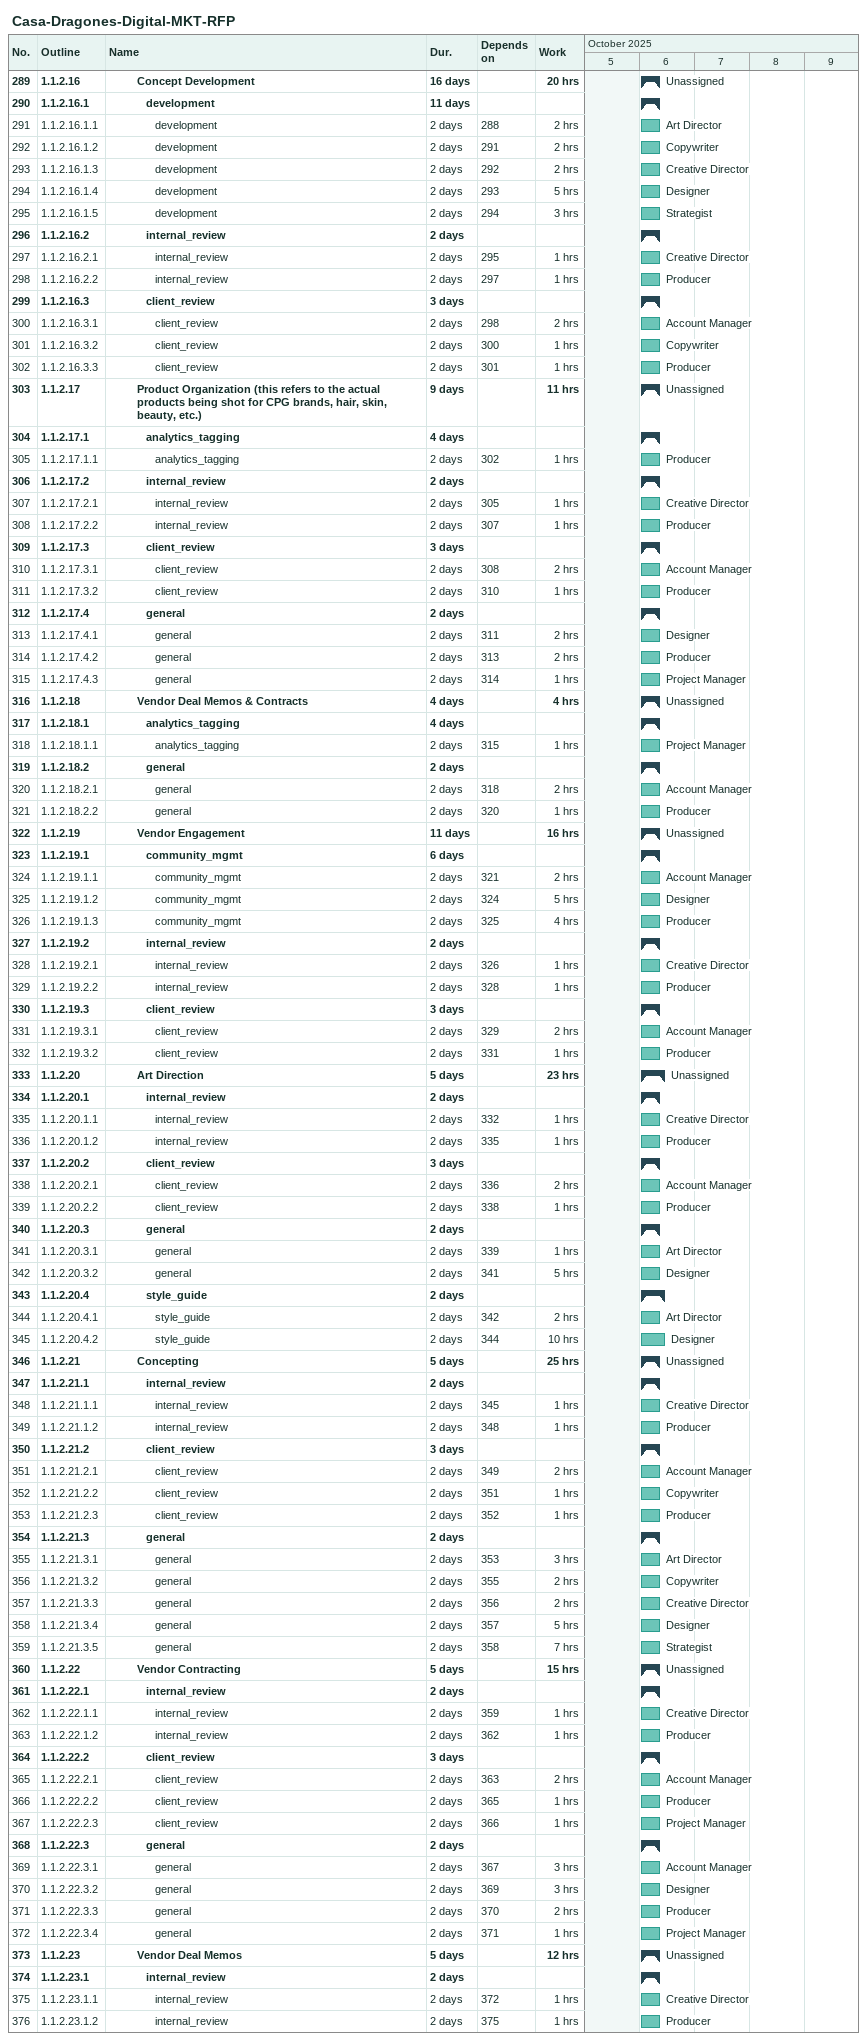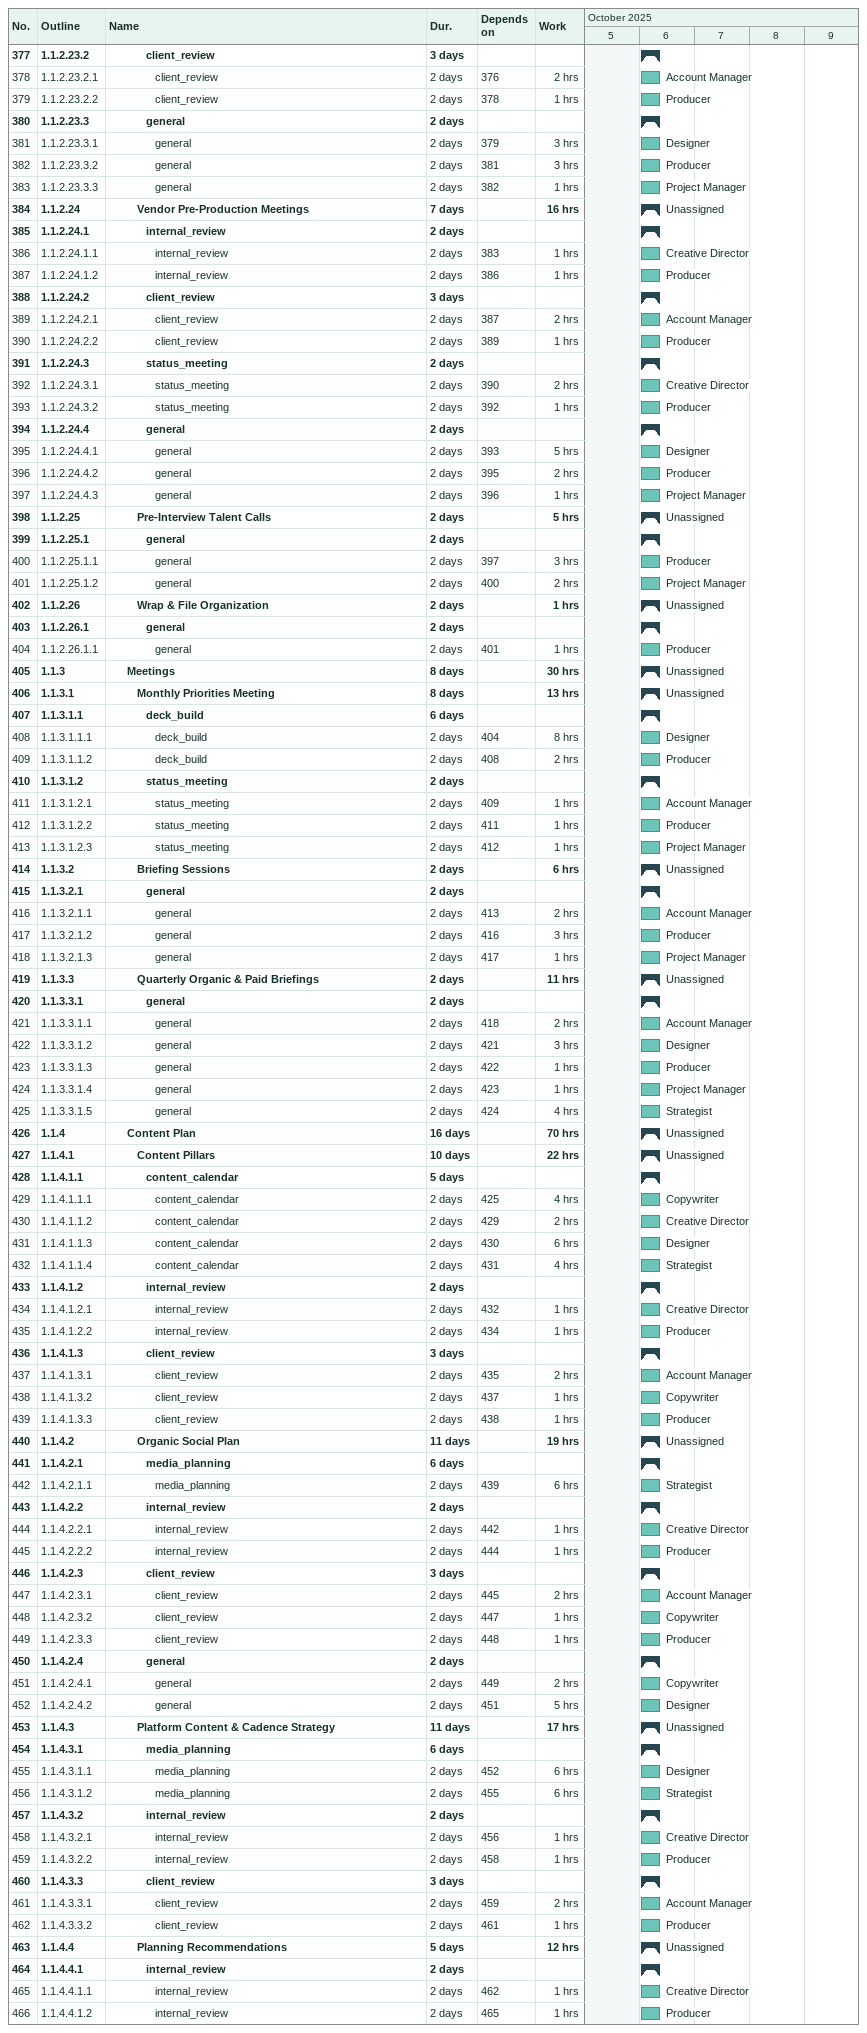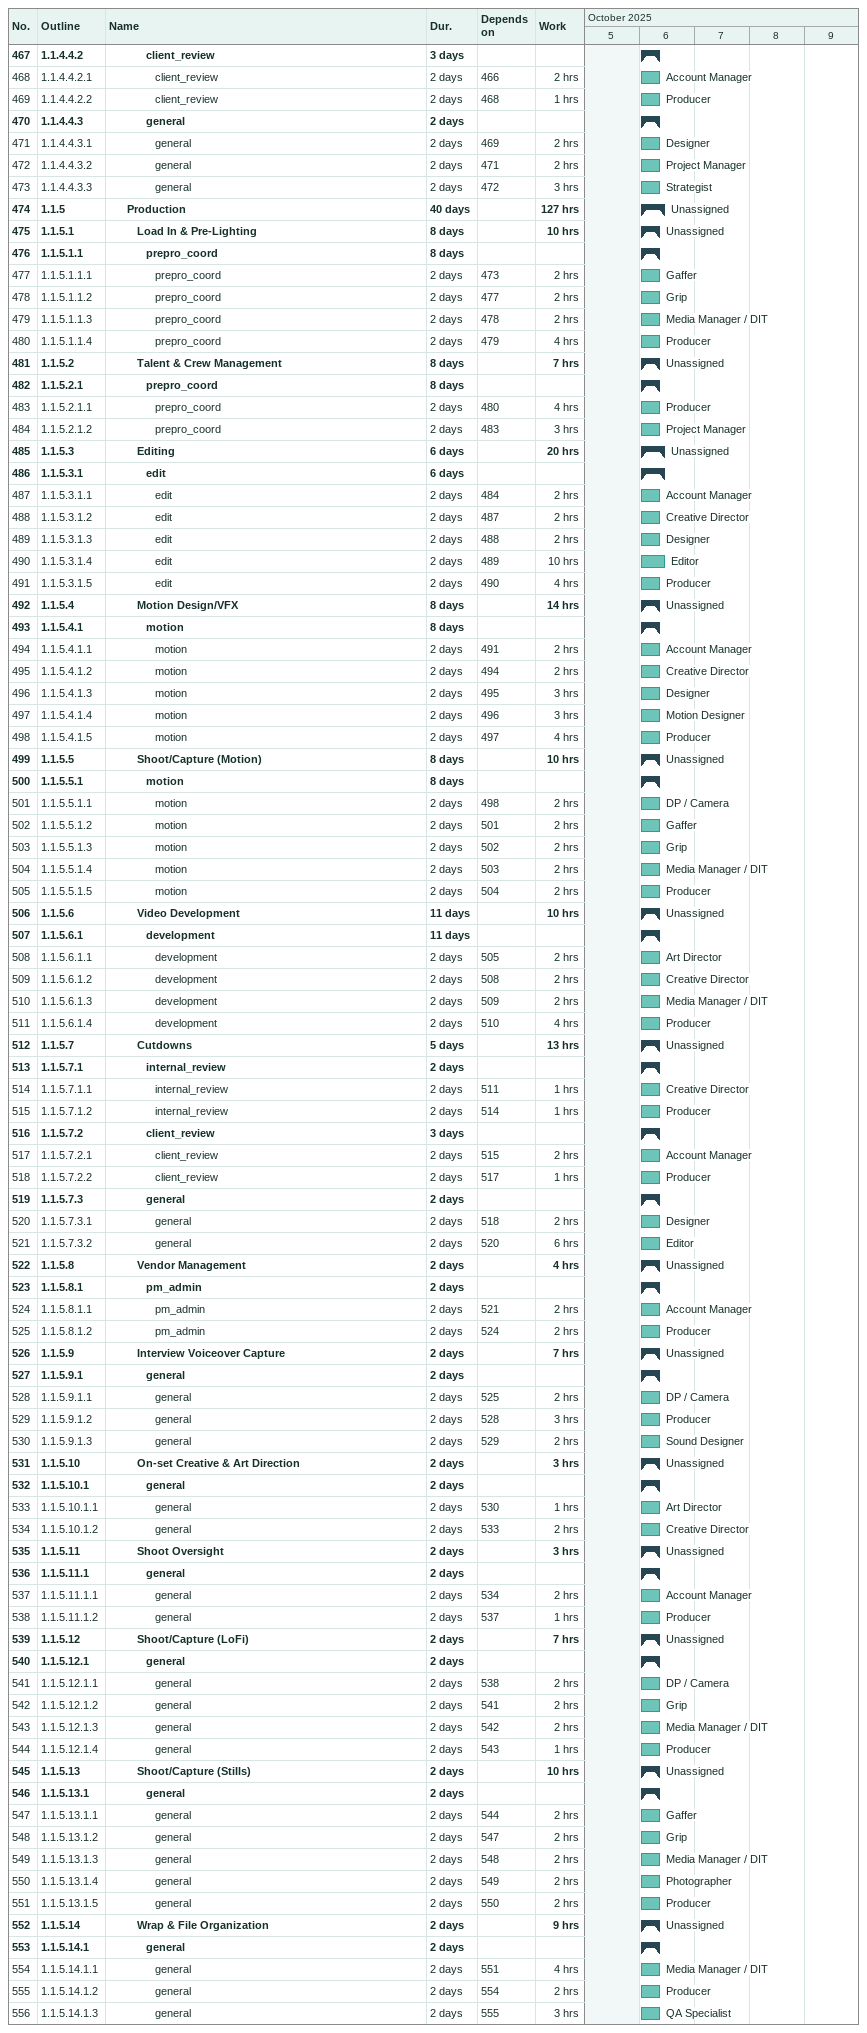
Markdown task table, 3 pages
Casa-Dragones-Digital-MKT-RFP

| ID | WBS | Task | Duration | Start | Finish | Predecessors | Resources | Work (h) |
|---|---|---|---|---|---|---|---|---|
| 289 | 1.1.2.16 | **Concept Development** | 16d | 2025-10-06 | 2025-10-06 |  | Unassigned | 20 |
| 290 | 1.1.2.16.1 | **development** | 11d | 2025-10-06 | 2025-10-06 |  |  |  |
| 291 | 1.1.2.16.1.1 | development | 2d | 2025-10-06 | 2025-10-06 | 288 | Art Director | 2 |
| 292 | 1.1.2.16.1.2 | development | 2d | 2025-10-06 | 2025-10-06 | 291 | Copywriter | 2 |
| 293 | 1.1.2.16.1.3 | development | 2d | 2025-10-06 | 2025-10-06 | 292 | Creative Director | 2 |
| 294 | 1.1.2.16.1.4 | development | 2d | 2025-10-06 | 2025-10-06 | 293 | Designer | 5 |
| 295 | 1.1.2.16.1.5 | development | 2d | 2025-10-06 | 2025-10-06 | 294 | Strategist | 3 |
| 296 | 1.1.2.16.2 | **internal_review** | 2d | 2025-10-06 | 2025-10-06 |  |  |  |
| 297 | 1.1.2.16.2.1 | internal_review | 2d | 2025-10-06 | 2025-10-06 | 295 | Creative Director | 1 |
| 298 | 1.1.2.16.2.2 | internal_review | 2d | 2025-10-06 | 2025-10-06 | 297 | Producer | 1 |
| 299 | 1.1.2.16.3 | **client_review** | 3d | 2025-10-06 | 2025-10-06 |  |  |  |
| 300 | 1.1.2.16.3.1 | client_review | 2d | 2025-10-06 | 2025-10-06 | 298 | Account Manager | 2 |
| 301 | 1.1.2.16.3.2 | client_review | 2d | 2025-10-06 | 2025-10-06 | 300 | Copywriter | 1 |
| 302 | 1.1.2.16.3.3 | client_review | 2d | 2025-10-06 | 2025-10-06 | 301 | Producer | 1 |
| 303 | 1.1.2.17 | **Product Organization (this refers to the actual products being shot for CPG brands, hair, skin, beauty, etc.)** | 9d | 2025-10-06 | 2025-10-06 |  | Unassigned | 11 |
| 304 | 1.1.2.17.1 | **analytics_tagging** | 4d | 2025-10-06 | 2025-10-06 |  |  |  |
| 305 | 1.1.2.17.1.1 | analytics_tagging | 2d | 2025-10-06 | 2025-10-06 | 302 | Producer | 1 |
| 306 | 1.1.2.17.2 | **internal_review** | 2d | 2025-10-06 | 2025-10-06 |  |  |  |
| 307 | 1.1.2.17.2.1 | internal_review | 2d | 2025-10-06 | 2025-10-06 | 305 | Creative Director | 1 |
| 308 | 1.1.2.17.2.2 | internal_review | 2d | 2025-10-06 | 2025-10-06 | 307 | Producer | 1 |
| 309 | 1.1.2.17.3 | **client_review** | 3d | 2025-10-06 | 2025-10-06 |  |  |  |
| 310 | 1.1.2.17.3.1 | client_review | 2d | 2025-10-06 | 2025-10-06 | 308 | Account Manager | 2 |
| 311 | 1.1.2.17.3.2 | client_review | 2d | 2025-10-06 | 2025-10-06 | 310 | Producer | 1 |
| 312 | 1.1.2.17.4 | **general** | 2d | 2025-10-06 | 2025-10-06 |  |  |  |
| 313 | 1.1.2.17.4.1 | general | 2d | 2025-10-06 | 2025-10-06 | 311 | Designer | 2 |
| 314 | 1.1.2.17.4.2 | general | 2d | 2025-10-06 | 2025-10-06 | 313 | Producer | 2 |
| 315 | 1.1.2.17.4.3 | general | 2d | 2025-10-06 | 2025-10-06 | 314 | Project Manager | 1 |
| 316 | 1.1.2.18 | **Vendor Deal Memos & Contracts** | 4d | 2025-10-06 | 2025-10-06 |  | Unassigned | 4 |
| 317 | 1.1.2.18.1 | **analytics_tagging** | 4d | 2025-10-06 | 2025-10-06 |  |  |  |
| 318 | 1.1.2.18.1.1 | analytics_tagging | 2d | 2025-10-06 | 2025-10-06 | 315 | Project Manager | 1 |
| 319 | 1.1.2.18.2 | **general** | 2d | 2025-10-06 | 2025-10-06 |  |  |  |
| 320 | 1.1.2.18.2.1 | general | 2d | 2025-10-06 | 2025-10-06 | 318 | Account Manager | 2 |
| 321 | 1.1.2.18.2.2 | general | 2d | 2025-10-06 | 2025-10-06 | 320 | Producer | 1 |
| 322 | 1.1.2.19 | **Vendor Engagement** | 11d | 2025-10-06 | 2025-10-06 |  | Unassigned | 16 |
| 323 | 1.1.2.19.1 | **community_mgmt** | 6d | 2025-10-06 | 2025-10-06 |  |  |  |
| 324 | 1.1.2.19.1.1 | community_mgmt | 2d | 2025-10-06 | 2025-10-06 | 321 | Account Manager | 2 |
| 325 | 1.1.2.19.1.2 | community_mgmt | 2d | 2025-10-06 | 2025-10-06 | 324 | Designer | 5 |
| 326 | 1.1.2.19.1.3 | community_mgmt | 2d | 2025-10-06 | 2025-10-06 | 325 | Producer | 4 |
| 327 | 1.1.2.19.2 | **internal_review** | 2d | 2025-10-06 | 2025-10-06 |  |  |  |
| 328 | 1.1.2.19.2.1 | internal_review | 2d | 2025-10-06 | 2025-10-06 | 326 | Creative Director | 1 |
| 329 | 1.1.2.19.2.2 | internal_review | 2d | 2025-10-06 | 2025-10-06 | 328 | Producer | 1 |
| 330 | 1.1.2.19.3 | **client_review** | 3d | 2025-10-06 | 2025-10-06 |  |  |  |
| 331 | 1.1.2.19.3.1 | client_review | 2d | 2025-10-06 | 2025-10-06 | 329 | Account Manager | 2 |
| 332 | 1.1.2.19.3.2 | client_review | 2d | 2025-10-06 | 2025-10-06 | 331 | Producer | 1 |
| 333 | 1.1.2.20 | **Art Direction** | 5d | 2025-10-06 | 2025-10-06 |  | Unassigned | 23 |
| 334 | 1.1.2.20.1 | **internal_review** | 2d | 2025-10-06 | 2025-10-06 |  |  |  |
| 335 | 1.1.2.20.1.1 | internal_review | 2d | 2025-10-06 | 2025-10-06 | 332 | Creative Director | 1 |
| 336 | 1.1.2.20.1.2 | internal_review | 2d | 2025-10-06 | 2025-10-06 | 335 | Producer | 1 |
| 337 | 1.1.2.20.2 | **client_review** | 3d | 2025-10-06 | 2025-10-06 |  |  |  |
| 338 | 1.1.2.20.2.1 | client_review | 2d | 2025-10-06 | 2025-10-06 | 336 | Account Manager | 2 |
| 339 | 1.1.2.20.2.2 | client_review | 2d | 2025-10-06 | 2025-10-06 | 338 | Producer | 1 |
| 340 | 1.1.2.20.3 | **general** | 2d | 2025-10-06 | 2025-10-06 |  |  |  |
| 341 | 1.1.2.20.3.1 | general | 2d | 2025-10-06 | 2025-10-06 | 339 | Art Director | 1 |
| 342 | 1.1.2.20.3.2 | general | 2d | 2025-10-06 | 2025-10-06 | 341 | Designer | 5 |
| 343 | 1.1.2.20.4 | **style_guide** | 2d | 2025-10-06 | 2025-10-06 |  |  |  |
| 344 | 1.1.2.20.4.1 | style_guide | 2d | 2025-10-06 | 2025-10-06 | 342 | Art Director | 2 |
| 345 | 1.1.2.20.4.2 | style_guide | 2d | 2025-10-06 | 2025-10-06 | 344 | Designer | 10 |
| 346 | 1.1.2.21 | **Concepting** | 5d | 2025-10-06 | 2025-10-06 |  | Unassigned | 25 |
| 347 | 1.1.2.21.1 | **internal_review** | 2d | 2025-10-06 | 2025-10-06 |  |  |  |
| 348 | 1.1.2.21.1.1 | internal_review | 2d | 2025-10-06 | 2025-10-06 | 345 | Creative Director | 1 |
| 349 | 1.1.2.21.1.2 | internal_review | 2d | 2025-10-06 | 2025-10-06 | 348 | Producer | 1 |
| 350 | 1.1.2.21.2 | **client_review** | 3d | 2025-10-06 | 2025-10-06 |  |  |  |
| 351 | 1.1.2.21.2.1 | client_review | 2d | 2025-10-06 | 2025-10-06 | 349 | Account Manager | 2 |
| 352 | 1.1.2.21.2.2 | client_review | 2d | 2025-10-06 | 2025-10-06 | 351 | Copywriter | 1 |
| 353 | 1.1.2.21.2.3 | client_review | 2d | 2025-10-06 | 2025-10-06 | 352 | Producer | 1 |
| 354 | 1.1.2.21.3 | **general** | 2d | 2025-10-06 | 2025-10-06 |  |  |  |
| 355 | 1.1.2.21.3.1 | general | 2d | 2025-10-06 | 2025-10-06 | 353 | Art Director | 3 |
| 356 | 1.1.2.21.3.2 | general | 2d | 2025-10-06 | 2025-10-06 | 355 | Copywriter | 2 |
| 357 | 1.1.2.21.3.3 | general | 2d | 2025-10-06 | 2025-10-06 | 356 | Creative Director | 2 |
| 358 | 1.1.2.21.3.4 | general | 2d | 2025-10-06 | 2025-10-06 | 357 | Designer | 5 |
| 359 | 1.1.2.21.3.5 | general | 2d | 2025-10-06 | 2025-10-06 | 358 | Strategist | 7 |
| 360 | 1.1.2.22 | **Vendor Contracting** | 5d | 2025-10-06 | 2025-10-06 |  | Unassigned | 15 |
| 361 | 1.1.2.22.1 | **internal_review** | 2d | 2025-10-06 | 2025-10-06 |  |  |  |
| 362 | 1.1.2.22.1.1 | internal_review | 2d | 2025-10-06 | 2025-10-06 | 359 | Creative Director | 1 |
| 363 | 1.1.2.22.1.2 | internal_review | 2d | 2025-10-06 | 2025-10-06 | 362 | Producer | 1 |
| 364 | 1.1.2.22.2 | **client_review** | 3d | 2025-10-06 | 2025-10-06 |  |  |  |
| 365 | 1.1.2.22.2.1 | client_review | 2d | 2025-10-06 | 2025-10-06 | 363 | Account Manager | 2 |
| 366 | 1.1.2.22.2.2 | client_review | 2d | 2025-10-06 | 2025-10-06 | 365 | Producer | 1 |
| 367 | 1.1.2.22.2.3 | client_review | 2d | 2025-10-06 | 2025-10-06 | 366 | Project Manager | 1 |
| 368 | 1.1.2.22.3 | **general** | 2d | 2025-10-06 | 2025-10-06 |  |  |  |
| 369 | 1.1.2.22.3.1 | general | 2d | 2025-10-06 | 2025-10-06 | 367 | Account Manager | 3 |
| 370 | 1.1.2.22.3.2 | general | 2d | 2025-10-06 | 2025-10-06 | 369 | Designer | 3 |
| 371 | 1.1.2.22.3.3 | general | 2d | 2025-10-06 | 2025-10-06 | 370 | Producer | 2 |
| 372 | 1.1.2.22.3.4 | general | 2d | 2025-10-06 | 2025-10-06 | 371 | Project Manager | 1 |
| 373 | 1.1.2.23 | **Vendor Deal Memos** | 5d | 2025-10-06 | 2025-10-06 |  | Unassigned | 12 |
| 374 | 1.1.2.23.1 | **internal_review** | 2d | 2025-10-06 | 2025-10-06 |  |  |  |
| 375 | 1.1.2.23.1.1 | internal_review | 2d | 2025-10-06 | 2025-10-06 | 372 | Creative Director | 1 |
| 376 | 1.1.2.23.1.2 | internal_review | 2d | 2025-10-06 | 2025-10-06 | 375 | Producer | 1 |
| 377 | 1.1.2.23.2 | **client_review** | 3d | 2025-10-06 | 2025-10-06 |  |  |  |
| 378 | 1.1.2.23.2.1 | client_review | 2d | 2025-10-06 | 2025-10-06 | 376 | Account Manager | 2 |
| 379 | 1.1.2.23.2.2 | client_review | 2d | 2025-10-06 | 2025-10-06 | 378 | Producer | 1 |
| 380 | 1.1.2.23.3 | **general** | 2d | 2025-10-06 | 2025-10-06 |  |  |  |
| 381 | 1.1.2.23.3.1 | general | 2d | 2025-10-06 | 2025-10-06 | 379 | Designer | 3 |
| 382 | 1.1.2.23.3.2 | general | 2d | 2025-10-06 | 2025-10-06 | 381 | Producer | 3 |
| 383 | 1.1.2.23.3.3 | general | 2d | 2025-10-06 | 2025-10-06 | 382 | Project Manager | 1 |
| 384 | 1.1.2.24 | **Vendor Pre-Production Meetings** | 7d | 2025-10-06 | 2025-10-06 |  | Unassigned | 16 |
| 385 | 1.1.2.24.1 | **internal_review** | 2d | 2025-10-06 | 2025-10-06 |  |  |  |
| 386 | 1.1.2.24.1.1 | internal_review | 2d | 2025-10-06 | 2025-10-06 | 383 | Creative Director | 1 |
| 387 | 1.1.2.24.1.2 | internal_review | 2d | 2025-10-06 | 2025-10-06 | 386 | Producer | 1 |
| 388 | 1.1.2.24.2 | **client_review** | 3d | 2025-10-06 | 2025-10-06 |  |  |  |
| 389 | 1.1.2.24.2.1 | client_review | 2d | 2025-10-06 | 2025-10-06 | 387 | Account Manager | 2 |
| 390 | 1.1.2.24.2.2 | client_review | 2d | 2025-10-06 | 2025-10-06 | 389 | Producer | 1 |
| 391 | 1.1.2.24.3 | **status_meeting** | 2d | 2025-10-06 | 2025-10-06 |  |  |  |
| 392 | 1.1.2.24.3.1 | status_meeting | 2d | 2025-10-06 | 2025-10-06 | 390 | Creative Director | 2 |
| 393 | 1.1.2.24.3.2 | status_meeting | 2d | 2025-10-06 | 2025-10-06 | 392 | Producer | 1 |
| 394 | 1.1.2.24.4 | **general** | 2d | 2025-10-06 | 2025-10-06 |  |  |  |
| 395 | 1.1.2.24.4.1 | general | 2d | 2025-10-06 | 2025-10-06 | 393 | Designer | 5 |
| 396 | 1.1.2.24.4.2 | general | 2d | 2025-10-06 | 2025-10-06 | 395 | Producer | 2 |
| 397 | 1.1.2.24.4.3 | general | 2d | 2025-10-06 | 2025-10-06 | 396 | Project Manager | 1 |
| 398 | 1.1.2.25 | **Pre-Interview Talent Calls** | 2d | 2025-10-06 | 2025-10-06 |  | Unassigned | 5 |
| 399 | 1.1.2.25.1 | **general** | 2d | 2025-10-06 | 2025-10-06 |  |  |  |
| 400 | 1.1.2.25.1.1 | general | 2d | 2025-10-06 | 2025-10-06 | 397 | Producer | 3 |
| 401 | 1.1.2.25.1.2 | general | 2d | 2025-10-06 | 2025-10-06 | 400 | Project Manager | 2 |
| 402 | 1.1.2.26 | **Wrap & File Organization** | 2d | 2025-10-06 | 2025-10-06 |  | Unassigned | 1 |
| 403 | 1.1.2.26.1 | **general** | 2d | 2025-10-06 | 2025-10-06 |  |  |  |
| 404 | 1.1.2.26.1.1 | general | 2d | 2025-10-06 | 2025-10-06 | 401 | Producer | 1 |
| 405 | 1.1.3 | **Meetings** | 8d | 2025-10-06 | 2025-10-06 |  | Unassigned | 30 |
| 406 | 1.1.3.1 | **Monthly Priorities Meeting** | 8d | 2025-10-06 | 2025-10-06 |  | Unassigned | 13 |
| 407 | 1.1.3.1.1 | **deck_build** | 6d | 2025-10-06 | 2025-10-06 |  |  |  |
| 408 | 1.1.3.1.1.1 | deck_build | 2d | 2025-10-06 | 2025-10-06 | 404 | Designer | 8 |
| 409 | 1.1.3.1.1.2 | deck_build | 2d | 2025-10-06 | 2025-10-06 | 408 | Producer | 2 |
| 410 | 1.1.3.1.2 | **status_meeting** | 2d | 2025-10-06 | 2025-10-06 |  |  |  |
| 411 | 1.1.3.1.2.1 | status_meeting | 2d | 2025-10-06 | 2025-10-06 | 409 | Account Manager | 1 |
| 412 | 1.1.3.1.2.2 | status_meeting | 2d | 2025-10-06 | 2025-10-06 | 411 | Producer | 1 |
| 413 | 1.1.3.1.2.3 | status_meeting | 2d | 2025-10-06 | 2025-10-06 | 412 | Project Manager | 1 |
| 414 | 1.1.3.2 | **Briefing Sessions** | 2d | 2025-10-06 | 2025-10-06 |  | Unassigned | 6 |
| 415 | 1.1.3.2.1 | **general** | 2d | 2025-10-06 | 2025-10-06 |  |  |  |
| 416 | 1.1.3.2.1.1 | general | 2d | 2025-10-06 | 2025-10-06 | 413 | Account Manager | 2 |
| 417 | 1.1.3.2.1.2 | general | 2d | 2025-10-06 | 2025-10-06 | 416 | Producer | 3 |
| 418 | 1.1.3.2.1.3 | general | 2d | 2025-10-06 | 2025-10-06 | 417 | Project Manager | 1 |
| 419 | 1.1.3.3 | **Quarterly Organic & Paid Briefings** | 2d | 2025-10-06 | 2025-10-06 |  | Unassigned | 11 |
| 420 | 1.1.3.3.1 | **general** | 2d | 2025-10-06 | 2025-10-06 |  |  |  |
| 421 | 1.1.3.3.1.1 | general | 2d | 2025-10-06 | 2025-10-06 | 418 | Account Manager | 2 |
| 422 | 1.1.3.3.1.2 | general | 2d | 2025-10-06 | 2025-10-06 | 421 | Designer | 3 |
| 423 | 1.1.3.3.1.3 | general | 2d | 2025-10-06 | 2025-10-06 | 422 | Producer | 1 |
| 424 | 1.1.3.3.1.4 | general | 2d | 2025-10-06 | 2025-10-06 | 423 | Project Manager | 1 |
| 425 | 1.1.3.3.1.5 | general | 2d | 2025-10-06 | 2025-10-06 | 424 | Strategist | 4 |
| 426 | 1.1.4 | **Content Plan** | 16d | 2025-10-06 | 2025-10-06 |  | Unassigned | 70 |
| 427 | 1.1.4.1 | **Content Pillars** | 10d | 2025-10-06 | 2025-10-06 |  | Unassigned | 22 |
| 428 | 1.1.4.1.1 | **content_calendar** | 5d | 2025-10-06 | 2025-10-06 |  |  |  |
| 429 | 1.1.4.1.1.1 | content_calendar | 2d | 2025-10-06 | 2025-10-06 | 425 | Copywriter | 4 |
| 430 | 1.1.4.1.1.2 | content_calendar | 2d | 2025-10-06 | 2025-10-06 | 429 | Creative Director | 2 |
| 431 | 1.1.4.1.1.3 | content_calendar | 2d | 2025-10-06 | 2025-10-06 | 430 | Designer | 6 |
| 432 | 1.1.4.1.1.4 | content_calendar | 2d | 2025-10-06 | 2025-10-06 | 431 | Strategist | 4 |
| 433 | 1.1.4.1.2 | **internal_review** | 2d | 2025-10-06 | 2025-10-06 |  |  |  |
| 434 | 1.1.4.1.2.1 | internal_review | 2d | 2025-10-06 | 2025-10-06 | 432 | Creative Director | 1 |
| 435 | 1.1.4.1.2.2 | internal_review | 2d | 2025-10-06 | 2025-10-06 | 434 | Producer | 1 |
| 436 | 1.1.4.1.3 | **client_review** | 3d | 2025-10-06 | 2025-10-06 |  |  |  |
| 437 | 1.1.4.1.3.1 | client_review | 2d | 2025-10-06 | 2025-10-06 | 435 | Account Manager | 2 |
| 438 | 1.1.4.1.3.2 | client_review | 2d | 2025-10-06 | 2025-10-06 | 437 | Copywriter | 1 |
| 439 | 1.1.4.1.3.3 | client_review | 2d | 2025-10-06 | 2025-10-06 | 438 | Producer | 1 |
| 440 | 1.1.4.2 | **Organic Social Plan** | 11d | 2025-10-06 | 2025-10-06 |  | Unassigned | 19 |
| 441 | 1.1.4.2.1 | **media_planning** | 6d | 2025-10-06 | 2025-10-06 |  |  |  |
| 442 | 1.1.4.2.1.1 | media_planning | 2d | 2025-10-06 | 2025-10-06 | 439 | Strategist | 6 |
| 443 | 1.1.4.2.2 | **internal_review** | 2d | 2025-10-06 | 2025-10-06 |  |  |  |
| 444 | 1.1.4.2.2.1 | internal_review | 2d | 2025-10-06 | 2025-10-06 | 442 | Creative Director | 1 |
| 445 | 1.1.4.2.2.2 | internal_review | 2d | 2025-10-06 | 2025-10-06 | 444 | Producer | 1 |
| 446 | 1.1.4.2.3 | **client_review** | 3d | 2025-10-06 | 2025-10-06 |  |  |  |
| 447 | 1.1.4.2.3.1 | client_review | 2d | 2025-10-06 | 2025-10-06 | 445 | Account Manager | 2 |
| 448 | 1.1.4.2.3.2 | client_review | 2d | 2025-10-06 | 2025-10-06 | 447 | Copywriter | 1 |
| 449 | 1.1.4.2.3.3 | client_review | 2d | 2025-10-06 | 2025-10-06 | 448 | Producer | 1 |
| 450 | 1.1.4.2.4 | **general** | 2d | 2025-10-06 | 2025-10-06 |  |  |  |
| 451 | 1.1.4.2.4.1 | general | 2d | 2025-10-06 | 2025-10-06 | 449 | Copywriter | 2 |
| 452 | 1.1.4.2.4.2 | general | 2d | 2025-10-06 | 2025-10-06 | 451 | Designer | 5 |
| 453 | 1.1.4.3 | **Platform Content & Cadence Strategy** | 11d | 2025-10-06 | 2025-10-06 |  | Unassigned | 17 |
| 454 | 1.1.4.3.1 | **media_planning** | 6d | 2025-10-06 | 2025-10-06 |  |  |  |
| 455 | 1.1.4.3.1.1 | media_planning | 2d | 2025-10-06 | 2025-10-06 | 452 | Designer | 6 |
| 456 | 1.1.4.3.1.2 | media_planning | 2d | 2025-10-06 | 2025-10-06 | 455 | Strategist | 6 |
| 457 | 1.1.4.3.2 | **internal_review** | 2d | 2025-10-06 | 2025-10-06 |  |  |  |
| 458 | 1.1.4.3.2.1 | internal_review | 2d | 2025-10-06 | 2025-10-06 | 456 | Creative Director | 1 |
| 459 | 1.1.4.3.2.2 | internal_review | 2d | 2025-10-06 | 2025-10-06 | 458 | Producer | 1 |
| 460 | 1.1.4.3.3 | **client_review** | 3d | 2025-10-06 | 2025-10-06 |  |  |  |
| 461 | 1.1.4.3.3.1 | client_review | 2d | 2025-10-06 | 2025-10-06 | 459 | Account Manager | 2 |
| 462 | 1.1.4.3.3.2 | client_review | 2d | 2025-10-06 | 2025-10-06 | 461 | Producer | 1 |
| 463 | 1.1.4.4 | **Planning Recommendations** | 5d | 2025-10-06 | 2025-10-06 |  | Unassigned | 12 |
| 464 | 1.1.4.4.1 | **internal_review** | 2d | 2025-10-06 | 2025-10-06 |  |  |  |
| 465 | 1.1.4.4.1.1 | internal_review | 2d | 2025-10-06 | 2025-10-06 | 462 | Creative Director | 1 |
| 466 | 1.1.4.4.1.2 | internal_review | 2d | 2025-10-06 | 2025-10-06 | 465 | Producer | 1 |
| 467 | 1.1.4.4.2 | **client_review** | 3d | 2025-10-06 | 2025-10-06 |  |  |  |
| 468 | 1.1.4.4.2.1 | client_review | 2d | 2025-10-06 | 2025-10-06 | 466 | Account Manager | 2 |
| 469 | 1.1.4.4.2.2 | client_review | 2d | 2025-10-06 | 2025-10-06 | 468 | Producer | 1 |
| 470 | 1.1.4.4.3 | **general** | 2d | 2025-10-06 | 2025-10-06 |  |  |  |
| 471 | 1.1.4.4.3.1 | general | 2d | 2025-10-06 | 2025-10-06 | 469 | Designer | 2 |
| 472 | 1.1.4.4.3.2 | general | 2d | 2025-10-06 | 2025-10-06 | 471 | Project Manager | 2 |
| 473 | 1.1.4.4.3.3 | general | 2d | 2025-10-06 | 2025-10-06 | 472 | Strategist | 3 |
| 474 | 1.1.5 | **Production** | 40d | 2025-10-06 | 2025-10-06 |  | Unassigned | 127 |
| 475 | 1.1.5.1 | **Load In & Pre-Lighting** | 8d | 2025-10-06 | 2025-10-06 |  | Unassigned | 10 |
| 476 | 1.1.5.1.1 | **prepro_coord** | 8d | 2025-10-06 | 2025-10-06 |  |  |  |
| 477 | 1.1.5.1.1.1 | prepro_coord | 2d | 2025-10-06 | 2025-10-06 | 473 | Gaffer | 2 |
| 478 | 1.1.5.1.1.2 | prepro_coord | 2d | 2025-10-06 | 2025-10-06 | 477 | Grip | 2 |
| 479 | 1.1.5.1.1.3 | prepro_coord | 2d | 2025-10-06 | 2025-10-06 | 478 | Media Manager / DIT | 2 |
| 480 | 1.1.5.1.1.4 | prepro_coord | 2d | 2025-10-06 | 2025-10-06 | 479 | Producer | 4 |
| 481 | 1.1.5.2 | **Talent & Crew Management** | 8d | 2025-10-06 | 2025-10-06 |  | Unassigned | 7 |
| 482 | 1.1.5.2.1 | **prepro_coord** | 8d | 2025-10-06 | 2025-10-06 |  |  |  |
| 483 | 1.1.5.2.1.1 | prepro_coord | 2d | 2025-10-06 | 2025-10-06 | 480 | Producer | 4 |
| 484 | 1.1.5.2.1.2 | prepro_coord | 2d | 2025-10-06 | 2025-10-06 | 483 | Project Manager | 3 |
| 485 | 1.1.5.3 | **Editing** | 6d | 2025-10-06 | 2025-10-06 |  | Unassigned | 20 |
| 486 | 1.1.5.3.1 | **edit** | 6d | 2025-10-06 | 2025-10-06 |  |  |  |
| 487 | 1.1.5.3.1.1 | edit | 2d | 2025-10-06 | 2025-10-06 | 484 | Account Manager | 2 |
| 488 | 1.1.5.3.1.2 | edit | 2d | 2025-10-06 | 2025-10-06 | 487 | Creative Director | 2 |
| 489 | 1.1.5.3.1.3 | edit | 2d | 2025-10-06 | 2025-10-06 | 488 | Designer | 2 |
| 490 | 1.1.5.3.1.4 | edit | 2d | 2025-10-06 | 2025-10-06 | 489 | Editor | 10 |
| 491 | 1.1.5.3.1.5 | edit | 2d | 2025-10-06 | 2025-10-06 | 490 | Producer | 4 |
| 492 | 1.1.5.4 | **Motion Design/VFX** | 8d | 2025-10-06 | 2025-10-06 |  | Unassigned | 14 |
| 493 | 1.1.5.4.1 | **motion** | 8d | 2025-10-06 | 2025-10-06 |  |  |  |
| 494 | 1.1.5.4.1.1 | motion | 2d | 2025-10-06 | 2025-10-06 | 491 | Account Manager | 2 |
| 495 | 1.1.5.4.1.2 | motion | 2d | 2025-10-06 | 2025-10-06 | 494 | Creative Director | 2 |
| 496 | 1.1.5.4.1.3 | motion | 2d | 2025-10-06 | 2025-10-06 | 495 | Designer | 3 |
| 497 | 1.1.5.4.1.4 | motion | 2d | 2025-10-06 | 2025-10-06 | 496 | Motion Designer | 3 |
| 498 | 1.1.5.4.1.5 | motion | 2d | 2025-10-06 | 2025-10-06 | 497 | Producer | 4 |
| 499 | 1.1.5.5 | **Shoot/Capture (Motion)** | 8d | 2025-10-06 | 2025-10-06 |  | Unassigned | 10 |
| 500 | 1.1.5.5.1 | **motion** | 8d | 2025-10-06 | 2025-10-06 |  |  |  |
| 501 | 1.1.5.5.1.1 | motion | 2d | 2025-10-06 | 2025-10-06 | 498 | DP / Camera | 2 |
| 502 | 1.1.5.5.1.2 | motion | 2d | 2025-10-06 | 2025-10-06 | 501 | Gaffer | 2 |
| 503 | 1.1.5.5.1.3 | motion | 2d | 2025-10-06 | 2025-10-06 | 502 | Grip | 2 |
| 504 | 1.1.5.5.1.4 | motion | 2d | 2025-10-06 | 2025-10-06 | 503 | Media Manager / DIT | 2 |
| 505 | 1.1.5.5.1.5 | motion | 2d | 2025-10-06 | 2025-10-06 | 504 | Producer | 2 |
| 506 | 1.1.5.6 | **Video Development** | 11d | 2025-10-06 | 2025-10-06 |  | Unassigned | 10 |
| 507 | 1.1.5.6.1 | **development** | 11d | 2025-10-06 | 2025-10-06 |  |  |  |
| 508 | 1.1.5.6.1.1 | development | 2d | 2025-10-06 | 2025-10-06 | 505 | Art Director | 2 |
| 509 | 1.1.5.6.1.2 | development | 2d | 2025-10-06 | 2025-10-06 | 508 | Creative Director | 2 |
| 510 | 1.1.5.6.1.3 | development | 2d | 2025-10-06 | 2025-10-06 | 509 | Media Manager / DIT | 2 |
| 511 | 1.1.5.6.1.4 | development | 2d | 2025-10-06 | 2025-10-06 | 510 | Producer | 4 |
| 512 | 1.1.5.7 | **Cutdowns** | 5d | 2025-10-06 | 2025-10-06 |  | Unassigned | 13 |
| 513 | 1.1.5.7.1 | **internal_review** | 2d | 2025-10-06 | 2025-10-06 |  |  |  |
| 514 | 1.1.5.7.1.1 | internal_review | 2d | 2025-10-06 | 2025-10-06 | 511 | Creative Director | 1 |
| 515 | 1.1.5.7.1.2 | internal_review | 2d | 2025-10-06 | 2025-10-06 | 514 | Producer | 1 |
| 516 | 1.1.5.7.2 | **client_review** | 3d | 2025-10-06 | 2025-10-06 |  |  |  |
| 517 | 1.1.5.7.2.1 | client_review | 2d | 2025-10-06 | 2025-10-06 | 515 | Account Manager | 2 |
| 518 | 1.1.5.7.2.2 | client_review | 2d | 2025-10-06 | 2025-10-06 | 517 | Producer | 1 |
| 519 | 1.1.5.7.3 | **general** | 2d | 2025-10-06 | 2025-10-06 |  |  |  |
| 520 | 1.1.5.7.3.1 | general | 2d | 2025-10-06 | 2025-10-06 | 518 | Designer | 2 |
| 521 | 1.1.5.7.3.2 | general | 2d | 2025-10-06 | 2025-10-06 | 520 | Editor | 6 |
| 522 | 1.1.5.8 | **Vendor Management** | 2d | 2025-10-06 | 2025-10-06 |  | Unassigned | 4 |
| 523 | 1.1.5.8.1 | **pm_admin** | 2d | 2025-10-06 | 2025-10-06 |  |  |  |
| 524 | 1.1.5.8.1.1 | pm_admin | 2d | 2025-10-06 | 2025-10-06 | 521 | Account Manager | 2 |
| 525 | 1.1.5.8.1.2 | pm_admin | 2d | 2025-10-06 | 2025-10-06 | 524 | Producer | 2 |
| 526 | 1.1.5.9 | **Interview Voiceover Capture** | 2d | 2025-10-06 | 2025-10-06 |  | Unassigned | 7 |
| 527 | 1.1.5.9.1 | **general** | 2d | 2025-10-06 | 2025-10-06 |  |  |  |
| 528 | 1.1.5.9.1.1 | general | 2d | 2025-10-06 | 2025-10-06 | 525 | DP / Camera | 2 |
| 529 | 1.1.5.9.1.2 | general | 2d | 2025-10-06 | 2025-10-06 | 528 | Producer | 3 |
| 530 | 1.1.5.9.1.3 | general | 2d | 2025-10-06 | 2025-10-06 | 529 | Sound Designer | 2 |
| 531 | 1.1.5.10 | **On-set Creative & Art Direction** | 2d | 2025-10-06 | 2025-10-06 |  | Unassigned | 3 |
| 532 | 1.1.5.10.1 | **general** | 2d | 2025-10-06 | 2025-10-06 |  |  |  |
| 533 | 1.1.5.10.1.1 | general | 2d | 2025-10-06 | 2025-10-06 | 530 | Art Director | 1 |
| 534 | 1.1.5.10.1.2 | general | 2d | 2025-10-06 | 2025-10-06 | 533 | Creative Director | 2 |
| 535 | 1.1.5.11 | **Shoot Oversight** | 2d | 2025-10-06 | 2025-10-06 |  | Unassigned | 3 |
| 536 | 1.1.5.11.1 | **general** | 2d | 2025-10-06 | 2025-10-06 |  |  |  |
| 537 | 1.1.5.11.1.1 | general | 2d | 2025-10-06 | 2025-10-06 | 534 | Account Manager | 2 |
| 538 | 1.1.5.11.1.2 | general | 2d | 2025-10-06 | 2025-10-06 | 537 | Producer | 1 |
| 539 | 1.1.5.12 | **Shoot/Capture (LoFi)** | 2d | 2025-10-06 | 2025-10-06 |  | Unassigned | 7 |
| 540 | 1.1.5.12.1 | **general** | 2d | 2025-10-06 | 2025-10-06 |  |  |  |
| 541 | 1.1.5.12.1.1 | general | 2d | 2025-10-06 | 2025-10-06 | 538 | DP / Camera | 2 |
| 542 | 1.1.5.12.1.2 | general | 2d | 2025-10-06 | 2025-10-06 | 541 | Grip | 2 |
| 543 | 1.1.5.12.1.3 | general | 2d | 2025-10-06 | 2025-10-06 | 542 | Media Manager / DIT | 2 |
| 544 | 1.1.5.12.1.4 | general | 2d | 2025-10-06 | 2025-10-06 | 543 | Producer | 1 |
| 545 | 1.1.5.13 | **Shoot/Capture (Stills)** | 2d | 2025-10-06 | 2025-10-06 |  | Unassigned | 10 |
| 546 | 1.1.5.13.1 | **general** | 2d | 2025-10-06 | 2025-10-06 |  |  |  |
| 547 | 1.1.5.13.1.1 | general | 2d | 2025-10-06 | 2025-10-06 | 544 | Gaffer | 2 |
| 548 | 1.1.5.13.1.2 | general | 2d | 2025-10-06 | 2025-10-06 | 547 | Grip | 2 |
| 549 | 1.1.5.13.1.3 | general | 2d | 2025-10-06 | 2025-10-06 | 548 | Media Manager / DIT | 2 |
| 550 | 1.1.5.13.1.4 | general | 2d | 2025-10-06 | 2025-10-06 | 549 | Photographer | 2 |
| 551 | 1.1.5.13.1.5 | general | 2d | 2025-10-06 | 2025-10-06 | 550 | Producer | 2 |
| 552 | 1.1.5.14 | **Wrap & File Organization** | 2d | 2025-10-06 | 2025-10-06 |  | Unassigned | 9 |
| 553 | 1.1.5.14.1 | **general** | 2d | 2025-10-06 | 2025-10-06 |  |  |  |
| 554 | 1.1.5.14.1.1 | general | 2d | 2025-10-06 | 2025-10-06 | 551 | Media Manager / DIT | 4 |
| 555 | 1.1.5.14.1.2 | general | 2d | 2025-10-06 | 2025-10-06 | 554 | Producer | 2 |
| 556 | 1.1.5.14.1.3 | general | 2d | 2025-10-06 | 2025-10-06 | 555 | QA Specialist | 3 |
